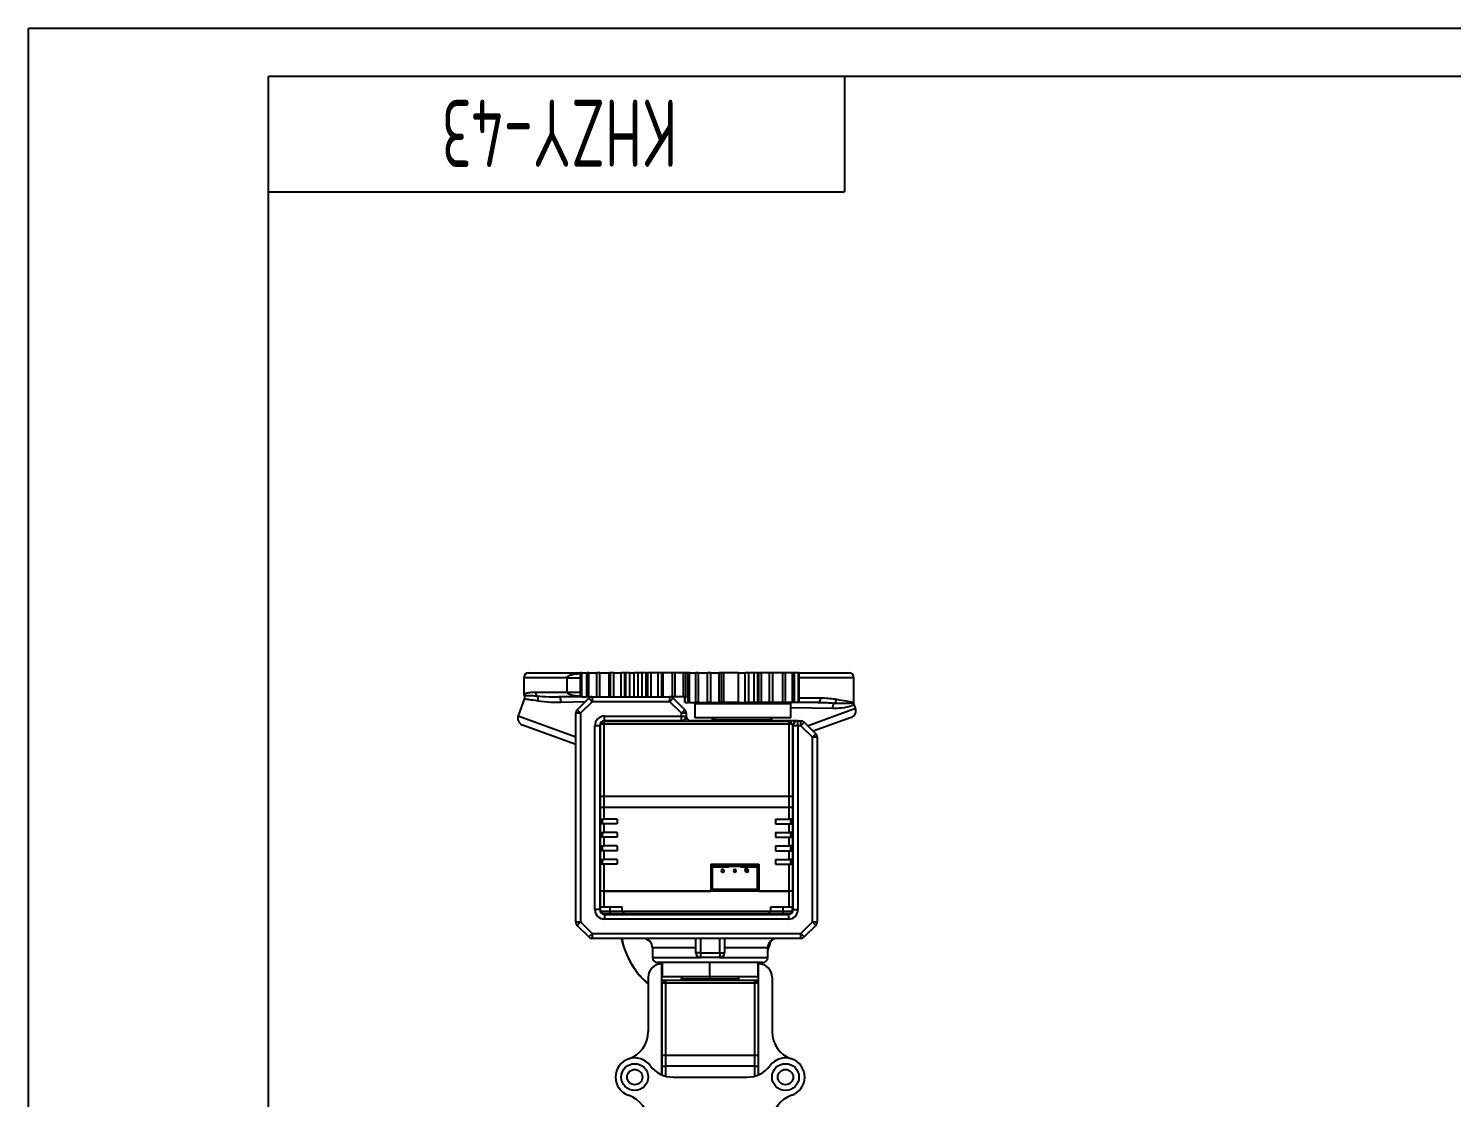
# Model space of a CAD drawing. Header units: millimetres. Extents: x 93 to 933, y 68 to 662.
# Drawn here: x 92.6 to 389, y 439.5 to 662.2 of the extents above; entities that cross this region are included whole.
import ezdxf
from ezdxf.enums import TextEntityAlignment as Align

# ---------------------------------------------------------------- set-up
doc = ezdxf.new("R2010")
doc.units = ezdxf.units.MM
for name, color, linetype in [('1轮廓实线层', 7, 'Continuous'), ('2细线层', 4, 'Continuous'), ('6文字层', 3, 'Continuous'), ('图框层', 7, 'Continuous')]:
    doc.layers.add(name, color=color, linetype=linetype)
doc.styles.add('PC_TEXTSTYLE', font='ISOCP.SHX', dxfattribs={"width": 0.707, "bigfont": 'GBCBIG.SHX'})

# ---------------------------------------------------------------- blocks, each defined once
blk = doc.blocks.new('ZwmFrameMain_图样代号')
at = {"layer": '2细线层', "linetype": 'Continuous'}
for p in [(60, 0), (0, -12)]:
    blk.add_line(p, (60, -12), dxfattribs=at)
at = {"layer": '6文字层', "style": 'PC_TEXTSTYLE', "width": 2.827942}
blk.add_attdef('图样代号', text='', height=7, rotation=180, dxfattribs=at).set_placement((58.24, -2.4), (2.35, -2.4), align=Align.FIT)
blk = doc.blocks.new('ZwmFrameMain_A3^_^无分区图框^_^landscape')
at = {"layer": '1轮廓实线层'}
for p in [(0, 0), (390, 287)]:
    blk.add_line(p, (0, 287), dxfattribs=at)
at = {"layer": '2细线层'}
for p in [(-25, -5), (395, 292)]:
    blk.add_line(p, (-25, 292), dxfattribs=at)

msp = doc.modelspace()

# ---------------------------------------------------------------- linework, layer by layer
at = {"color": 7, "linetype": 'Continuous', "lineweight": 25}
for p, q in [((196.795, 527.926), (207.643, 527.926)), ((207.643, 522.926), (207.643, 527.926)), ((207.863, 527.926), (207.643, 527.926)), ((207.863, 522.926), (207.863, 527.926)), ((207.863, 527.926), (208.927, 527.926)), ((208.927, 522.926), (208.927, 527.926)), ((209.357, 527.926), (208.927, 527.926)), ((209.357, 522.926), (209.357, 527.926)), ((209.357, 527.926), (211.051, 527.926)), ((211.051, 522.926), (211.051, 527.926)), ((211.656, 527.926), (211.051, 527.926)), ((211.656, 522.926), (211.656, 527.926)), ((211.656, 527.926), (213.614, 527.926)), ((213.614, 522.926), (213.614, 527.926)), ((213.809, 527.926), (213.614, 527.926)), ((213.809, 527.926), (213.809, 522.926)), ((213.842, 527.926), (213.809, 527.926)), ((213.842, 522.926), (213.842, 527.926)), ((214.573, 527.926), (213.842, 527.926)), ((214.573, 522.926), (214.573, 527.926)), ((214.573, 527.926), (216.077, 527.926)), ((216.077, 522.926), (216.077, 527.926)), ((216.842, 527.926), (216.077, 527.926)), ((216.75, 527.926), (216.75, 522.926)), ((217.075, 527.926), (216.75, 527.926)), ((217.075, 522.926), (217.075, 527.926)), ((217.873, 527.926), (217.075, 527.926)), ((217.873, 522.926), (217.873, 527.926)), ((217.873, 527.926), (218.801, 527.926)), ((218.801, 522.926), (218.801, 527.926)), ((219.6, 527.926), (218.801, 527.926)), ((219.6, 522.926), (219.6, 527.926)), ((220.488, 527.926), (219.6, 527.926)), ((220.488, 522.926), (220.488, 527.926)), ((221.288, 527.926), (220.488, 527.926)), ((221.288, 522.926), (221.288, 527.926)), ((221.288, 527.926), (221.641, 527.926)), ((222.333, 527.926), (221.564, 527.926)), ((221.641, 522.926), (221.641, 527.926)), ((222.333, 522.926), (222.333, 527.926)), ((223.803, 527.926), (222.333, 527.926)), ((223.803, 522.926), (223.803, 527.926)), ((224.54, 527.926), (223.803, 527.926)), ((224.54, 522.926), (224.54, 527.926)), ((224.54, 527.926), (224.584, 527.926)), ((224.584, 522.926), (224.584, 527.926)), ((224.82, 527.926), (224.584, 527.926)), ((224.82, 522.926), (224.82, 527.926)), ((226.753, 527.926), (224.82, 527.926)), ((226.753, 522.926), (226.753, 527.926)), ((227.368, 527.926), (226.753, 527.926)), ((227.368, 522.926), (227.368, 527.926)), ((229.098, 527.926), (227.368, 527.926)), ((229.098, 522.926), (229.098, 527.926)), ((229.541, 527.926), (229.098, 527.926)), ((229.541, 522.926), (229.541, 527.926)), ((230.034, 527.926), (229.541, 527.926)), ((230.034, 521.726), (230.034, 527.926)), ((230.339, 527.926), (230.034, 527.926)), ((230.339, 521.726), (230.339, 527.926)), ((230.339, 527.926), (231.661, 527.926)), ((231.661, 521.726), (231.661, 527.926)), ((232.164, 527.926), (231.661, 527.926)), ((232.164, 521.726), (232.164, 527.926)), ((232.164, 527.926), (234.068, 527.926)), ((234.068, 521.726), (234.068, 527.926)), ((234.729, 527.926), (234.068, 527.926)), ((234.729, 521.726), (234.729, 527.926)), ((234.729, 527.926), (236.528, 527.926)), ((236.528, 521.726), (236.528, 527.926)), ((236.949, 527.926), (236.528, 527.926)), ((236.949, 527.926), (236.949, 521.726)), ((237.46, 527.926), (236.949, 527.926)), ((237.46, 521.726), (237.46, 527.926)), ((240.496, 527.926), (237.46, 527.926)), ((240.496, 521.726), (240.496, 527.926)), ((240.496, 527.926), (241.885, 527.926)), ((242.678, 527.926), (241.883, 527.926)), ((241.885, 521.726), (241.885, 527.926)), ((242.678, 521.726), (242.678, 527.926)), ((243.804, 527.926), (242.678, 527.926)), ((243.804, 521.726), (243.804, 527.926)), ((244.587, 527.926), (243.804, 527.926)), ((244.587, 521.726), (244.587, 527.926)), ((244.587, 527.926), (244.785, 527.926)), ((244.785, 521.726), (244.785, 527.926)), ((245.341, 527.926), (244.785, 527.926)), ((245.341, 521.726), (245.341, 527.926)), ((247.008, 527.926), (245.341, 527.926)), ((247.008, 521.726), (247.008, 527.926)), ((247.704, 527.926), (247.008, 527.926)), ((249.749, 527.926), (247.676, 527.926)), ((247.704, 521.726), (247.704, 527.926)), ((247.704, 527.926), (247.707, 527.926)), ((247.707, 521.726), (247.707, 527.926)), ((249.749, 521.726), (249.749, 527.926)), ((250.302, 527.926), (249.749, 527.926)), ((250.302, 521.726), (250.302, 527.926)), ((251.804, 527.926), (250.302, 527.926)), ((251.804, 521.726), (251.804, 527.926)), ((252.169, 527.926), (251.804, 527.926)), ((252.169, 521.726), (252.169, 527.926)), ((253.008, 527.926), (252.169, 527.926)), ((253.008, 521.726), (253.008, 527.926)), ((253.156, 527.926), (253.008, 527.926)), ((253.156, 521.726), (253.156, 527.926)), ((253.156, 527.926), (263.581, 527.926)), ((195.795, 526.926), (195.795, 523.63)), ((204.808, 523.926), (204.808, 526.926)), ((264.581, 521.757), (264.581, 526.926)), ((195.898, 522.482), (194.627, 518.991)), ((198.22, 523.926), (204.808, 523.926)), ((207.643, 522.926), (203.095, 522.926)), ((206.909, 520.219), (209.323, 522.633)), ((210.03, 521.926), (207.616, 519.512)), ((207.863, 522.926), (207.643, 522.926)), ((207.863, 522.926), (208.927, 522.926)), ((209.357, 522.926), (208.927, 522.926)), ((210.03, 521.926), (209.323, 522.633)), ((209.357, 522.926), (210.03, 522.926)), ((210.03, 522.926), (210.03, 521.926)), ((210.03, 522.926), (226.205, 522.926)), ((226.205, 521.926), (210.03, 521.926)), ((226.753, 522.926), (226.205, 522.926)), ((226.205, 521.926), (226.205, 522.926)), ((226.912, 522.633), (226.205, 521.926)), ((228.619, 519.512), (226.205, 521.926)), ((227.368, 522.926), (226.753, 522.926)), ((226.912, 522.633), (229.327, 520.219)), ((229.098, 522.926), (227.408, 522.926)), ((229.541, 522.926), (229.098, 522.926)), ((229.319, 521.726), (229.319, 522.926)), ((229.401, 521.726), (229.319, 521.726)), ((229.401, 521.726), (229.401, 522.926)), ((229.401, 521.726), (230.034, 521.726)), ((230.034, 522.926), (229.541, 522.926)), ((230.339, 521.726), (230.034, 521.726)), ((230.339, 521.726), (231.661, 521.726)), ((232.164, 521.726), (231.661, 521.726)), ((232.164, 521.726), (234.068, 521.726)), ((234.729, 521.726), (234.068, 521.726)), ((234.729, 521.726), (236.528, 521.726)), ((236.441, 521.726), (236.441, 521.576)), ((236.949, 521.726), (236.528, 521.726)), ((237.46, 521.726), (236.949, 521.726)), ((240.496, 521.726), (237.46, 521.726)), ((240.496, 521.726), (241.885, 521.726)), ((242.678, 521.726), (241.883, 521.726)), ((243.804, 521.726), (242.678, 521.726)), ((244.587, 521.726), (243.804, 521.726)), ((244.587, 521.726), (244.785, 521.726)), ((245.341, 521.726), (244.785, 521.726)), ((247.008, 521.726), (245.341, 521.726)), ((246.441, 521.726), (246.441, 521.576)), ((247.704, 521.726), (247.008, 521.726)), ((249.749, 521.726), (247.676, 521.726)), ((247.704, 521.726), (247.707, 521.726)), ((250.302, 521.726), (249.749, 521.726)), ((251.804, 521.726), (250.302, 521.726)), ((252.169, 521.726), (251.804, 521.726)), ((253.008, 521.726), (252.169, 521.726)), ((253.156, 521.726), (253.008, 521.726)), ((257.025, 521.726), (253.156, 521.726)), ((207.616, 519.512), (206.616, 519.512)), ((206.616, 476.04), (206.616, 519.512)), ((206.909, 520.219), (207.616, 519.512)), ((207.616, 519.512), (207.616, 476.04)), ((212.616, 518.926), (228.619, 518.926)), ((212.616, 517.926), (212.616, 518.926)), ((228.619, 519.512), (229.327, 520.219)), ((228.619, 518.926), (228.619, 519.512)), ((229.619, 519.512), (228.619, 519.512)), ((228.619, 517.926), (228.619, 518.926)), ((228.619, 518.926), (229.619, 518.926)), ((229.619, 519.512), (229.619, 518.926)), ((231.441, 521.576), (251.441, 521.576)), ((231.441, 521.576), (231.441, 518.576)), ((251.441, 518.576), (251.441, 521.576)), ((264.911, 520.569), (264.64, 521.313)), ((206.616, 513.032), (195.524, 517.069)), ((210.616, 478.626), (210.616, 516.926)), ((211.616, 516.926), (210.616, 516.926)), ((211.616, 516.926), (211.616, 478.626)), ((211.766, 517.276), (212.266, 517.776)), ((211.766, 502.276), (211.766, 517.276)), ((212.466, 517.776), (212.266, 517.776)), ((251.066, 517.776), (212.466, 517.776)), ((212.466, 517.776), (212.466, 517.276)), ((251.066, 517.276), (212.466, 517.276)), ((212.466, 517.276), (212.466, 502.276)), ((228.619, 517.926), (212.616, 517.926)), ((235.441, 517.926), (230.619, 517.926)), ((251.441, 518.576), (231.441, 518.576)), ((234.988, 518.576), (235.225, 517.926)), ((247.441, 518.076), (235.441, 518.076)), ((235.441, 518.076), (235.441, 517.776)), ((247.441, 518.076), (247.441, 517.776)), ((252.916, 517.926), (247.441, 517.926)), ((251.066, 517.276), (251.066, 517.776)), ((251.266, 517.776), (251.066, 517.776)), ((251.066, 502.276), (251.066, 517.276)), ((251.266, 517.776), (251.766, 517.276)), ((251.766, 517.276), (251.766, 502.276)), ((251.916, 478.626), (251.916, 516.926)), ((252.916, 516.926), (251.916, 516.926)), ((252.916, 516.926), (252.916, 517.926)), ((252.916, 517.926), (253.502, 517.926)), ((252.916, 516.926), (252.916, 478.626)), ((253.502, 516.926), (252.916, 516.926)), ((253.502, 516.926), (253.502, 517.926)), ((254.209, 517.633), (253.502, 516.926)), ((255.916, 514.512), (253.502, 516.926)), ((254.209, 517.633), (256.623, 515.219)), ((264.014, 518.647), (256.082, 515.76)), ((255.916, 514.512), (256.623, 515.219)), ((255.916, 476.04), (255.916, 514.512)), ((256.916, 514.512), (255.916, 514.512)), ((256.916, 514.512), (256.916, 476.04)), ((211.766, 502.276), (212.466, 502.276)), ((211.766, 499.976), (211.766, 502.276)), ((212.466, 502.276), (251.066, 502.276)), ((212.466, 502.276), (212.466, 499.976)), ((251.066, 502.276), (251.766, 502.276)), ((251.066, 499.976), (251.066, 502.276)), ((251.766, 502.276), (251.766, 499.976)), ((211.766, 499.976), (212.466, 499.976)), ((211.766, 497.476), (211.766, 499.976)), ((212.466, 499.976), (251.066, 499.976)), ((212.466, 499.976), (212.466, 497.476)), ((251.066, 499.976), (251.766, 499.976)), ((251.066, 497.476), (251.066, 499.976)), ((251.766, 499.976), (251.766, 497.476)), ((211.766, 497.476), (212.466, 497.476)), ((211.766, 496.476), (211.766, 497.476)), ((211.766, 494.676), (211.766, 496.476)), ((212.466, 496.476), (211.766, 496.476)), ((212.016, 496.476), (212.016, 497.476)), ((212.116, 497.476), (212.116, 496.476)), ((215.266, 497.476), (212.466, 497.476)), ((212.466, 496.476), (212.466, 494.676)), ((215.266, 496.476), (212.466, 496.476)), ((215.266, 497.476), (215.266, 496.476)), ((248.266, 497.476), (251.066, 497.476)), ((248.266, 497.476), (248.266, 496.476)), ((248.266, 496.476), (251.066, 496.476)), ((251.766, 497.476), (251.066, 497.476)), ((251.066, 494.676), (251.066, 496.476)), ((251.066, 496.476), (251.766, 496.476)), ((251.416, 496.476), (251.416, 497.476)), ((251.516, 496.476), (251.516, 497.476)), ((251.516, 497.476), (251.516, 496.476)), ((251.766, 496.476), (251.766, 497.476)), ((251.766, 496.476), (251.766, 494.676)), ((211.766, 494.676), (212.466, 494.676)), ((211.766, 493.676), (211.766, 494.676)), ((211.766, 491.876), (211.766, 493.676)), ((212.466, 493.676), (211.766, 493.676)), ((212.016, 493.676), (212.016, 494.676)), ((212.116, 494.676), (212.116, 493.676)), ((215.266, 494.676), (212.466, 494.676)), ((212.466, 493.676), (212.466, 491.876)), ((215.266, 493.676), (212.466, 493.676)), ((215.266, 494.676), (215.266, 493.676)), ((248.266, 494.676), (251.066, 494.676)), ((248.266, 494.676), (248.266, 493.676)), ((248.266, 493.676), (251.066, 493.676)), ((251.766, 494.676), (251.066, 494.676)), ((251.066, 491.876), (251.066, 493.676)), ((251.066, 493.676), (251.766, 493.676)), ((251.416, 493.676), (251.416, 494.676)), ((251.516, 493.676), (251.516, 494.676)), ((251.516, 494.676), (251.516, 493.676)), ((251.766, 493.676), (251.766, 494.676)), ((251.766, 493.676), (251.766, 491.876)), ((211.766, 491.876), (212.466, 491.876)), ((211.766, 490.876), (211.766, 491.876)), ((211.766, 489.076), (211.766, 490.876)), ((212.466, 490.876), (211.766, 490.876)), ((212.016, 490.876), (212.016, 491.876)), ((212.116, 491.876), (212.116, 490.876)), ((215.266, 491.876), (212.466, 491.876)), ((212.466, 490.876), (212.466, 489.076)), ((215.266, 490.876), (212.466, 490.876)), ((215.266, 491.876), (215.266, 490.876)), ((248.266, 491.876), (251.066, 491.876)), ((248.266, 491.876), (248.266, 490.876)), ((248.266, 490.876), (251.066, 490.876)), ((251.766, 491.876), (251.066, 491.876)), ((251.066, 489.076), (251.066, 490.876)), ((251.066, 490.876), (251.766, 490.876)), ((251.416, 490.876), (251.416, 491.876)), ((251.516, 490.876), (251.516, 491.876)), ((251.516, 491.876), (251.516, 490.876)), ((251.766, 490.876), (251.766, 491.876)), ((251.766, 490.876), (251.766, 489.076)), ((211.766, 489.076), (212.466, 489.076)), ((211.766, 488.076), (211.766, 489.076)), ((211.766, 482.476), (211.766, 488.076)), ((212.466, 488.076), (211.766, 488.076)), ((212.016, 488.076), (212.016, 489.076)), ((212.116, 489.076), (212.116, 488.076)), ((215.266, 489.076), (212.466, 489.076)), ((212.466, 488.076), (212.466, 482.476)), ((215.266, 488.076), (212.466, 488.076)), ((215.266, 489.076), (215.266, 488.076)), ((234.763, 488.076), (244.763, 488.076)), ((234.763, 488.076), (234.763, 482.476)), ((234.813, 482.676), (234.813, 487.876)), ((234.813, 487.876), (244.713, 487.876)), ((234.813, 482.676), (234.813, 487.876)), ((234.813, 487.876), (234.813, 487.876)), ((238.506, 487.476), (235.013, 487.476)), ((235.013, 487.476), (235.013, 482.876)), ((235.013, 487.476), (235.013, 482.876)), ((237.225, 486.976), (237.223, 486.976)), ((237.223, 486.376), (237.225, 486.376)), ((237.523, 486.676), (237.525, 486.676)), ((238.506, 487.676), (238.506, 487.476)), ((238.506, 487.676), (241.02, 487.676)), ((238.506, 487.476), (238.506, 487.676)), ((238.506, 487.476), (238.506, 487.476)), ((239.765, 486.976), (239.763, 486.976)), ((239.763, 486.376), (239.765, 486.376)), ((240.063, 486.676), (240.065, 486.676)), ((241.02, 487.676), (241.02, 487.476)), ((244.513, 487.476), (241.02, 487.476)), ((242.155, 487.126), (242.153, 487.126)), ((242.153, 486.526), (242.153, 486.526)), ((242.303, 486.376), (242.305, 486.376)), ((242.603, 486.676), (242.605, 486.676)), ((244.513, 482.876), (244.513, 487.476)), ((244.713, 482.676), (244.713, 487.876)), ((244.713, 482.676), (244.713, 487.876)), ((244.713, 487.876), (244.713, 487.876)), ((244.763, 488.076), (244.763, 482.476)), ((248.266, 489.076), (251.066, 489.076)), ((248.266, 489.076), (248.266, 488.076)), ((248.266, 488.076), (251.066, 488.076)), ((251.766, 489.076), (251.066, 489.076)), ((251.066, 482.476), (251.066, 488.076)), ((251.066, 488.076), (251.766, 488.076)), ((251.416, 488.076), (251.416, 489.076)), ((251.516, 488.076), (251.516, 489.076)), ((251.516, 489.076), (251.516, 488.076)), ((251.766, 488.076), (251.766, 489.076)), ((251.766, 488.076), (251.766, 482.476)), ((211.766, 479.176), (211.766, 482.476)), ((212.466, 482.476), (211.766, 482.476)), ((212.466, 482.476), (212.466, 479.176)), ((251.066, 482.476), (212.466, 482.476)), ((212.466, 482.476), (234.763, 482.476)), ((234.813, 482.676), (244.713, 482.676)), ((234.813, 482.676), (234.813, 482.676)), ((235.013, 482.876), (244.513, 482.876)), ((244.713, 482.676), (244.713, 482.676)), ((244.763, 482.476), (251.066, 482.476)), ((251.066, 479.176), (251.066, 482.476)), ((251.766, 482.476), (251.066, 482.476)), ((251.766, 482.476), (251.766, 479.176)), ((211.616, 478.626), (210.616, 478.626)), ((211.766, 479.176), (212.466, 479.176)), ((211.766, 478.276), (211.766, 479.176)), ((211.766, 478.276), (212.266, 477.776)), ((211.766, 478.276), (213.766, 478.276)), ((212.266, 477.776), (213.766, 477.776)), ((212.466, 479.176), (216.266, 479.176)), ((212.616, 477.626), (212.616, 476.626)), ((212.616, 477.626), (250.916, 477.626)), ((213.766, 478.276), (213.766, 479.176)), ((213.766, 477.776), (213.766, 478.276)), ((216.266, 478.276), (216.266, 479.176)), ((216.266, 478.276), (247.266, 478.276)), ((216.766, 477.776), (216.266, 478.276)), ((216.766, 477.776), (246.766, 477.776)), ((235.441, 477.626), (235.441, 477.776)), ((247.266, 478.276), (246.766, 477.776)), ((247.266, 479.176), (251.066, 479.176)), ((247.266, 478.276), (247.266, 479.176)), ((247.441, 477.626), (247.441, 477.776)), ((249.766, 479.176), (249.766, 478.276)), ((249.766, 478.276), (249.766, 477.776)), ((249.766, 478.276), (251.766, 478.276)), ((249.766, 477.776), (251.266, 477.776)), ((250.916, 477.626), (250.916, 476.626)), ((251.066, 479.176), (251.766, 479.176)), ((251.266, 477.776), (251.766, 478.276)), ((251.766, 478.276), (251.766, 479.176)), ((251.916, 478.626), (252.916, 478.626)), ((206.616, 476.04), (207.616, 476.04)), ((207.616, 476.04), (206.909, 475.333)), ((209.323, 472.919), (206.909, 475.333)), ((207.616, 476.04), (210.03, 473.626)), ((250.916, 476.626), (212.616, 476.626)), ((253.502, 473.626), (255.916, 476.04)), ((256.623, 475.333), (254.209, 472.919)), ((255.916, 476.04), (256.916, 476.04)), ((256.623, 475.333), (255.916, 476.04)), ((209.323, 472.919), (210.03, 473.626)), ((210.03, 473.626), (210.03, 472.626)), ((210.03, 473.626), (253.502, 473.626)), ((232.616, 472.626), (210.03, 472.626)), ((231.616, 469.626), (231.616, 472.626)), ((236.616, 472.626), (232.616, 472.626)), ((232.616, 472.626), (232.616, 469.626)), ((253.502, 472.626), (236.616, 472.626)), ((236.616, 469.626), (236.616, 472.626)), ((237.616, 472.626), (237.616, 469.626)), ((253.502, 472.626), (253.502, 473.626)), ((253.502, 473.626), (254.209, 472.919)), ((222.616, 470.626), (222.616, 468.626)), ((232.616, 469.626), (231.616, 469.626)), ((232.616, 469.626), (232.616, 468.626)), ((232.616, 469.626), (236.616, 469.626)), ((236.616, 468.626), (232.616, 468.626)), ((236.616, 469.626), (237.616, 469.626)), ((236.616, 469.626), (236.616, 468.626)), ((246.616, 468.626), (246.616, 470.626)), ((245.616, 467.626), (223.616, 467.626)), ((224.516, 467.326), (224.516, 444.227)), ((224.616, 467.326), (224.516, 467.326)), ((224.616, 467.626), (224.616, 464.626)), ((234.562, 464.626), (234.562, 467.626)), ((244.616, 464.626), (244.616, 467.626)), ((244.716, 467.326), (244.616, 467.326)), ((244.716, 444.227), (244.716, 467.326)), ((245.199, 467.236), (245.472, 467.705)), ((245.239, 467.228), (245.523, 467.691)), ((221.716, 464.526), (221.716, 453.2)), ((225.116, 463.826), (224.516, 463.826)), ((225.016, 463.326), (224.516, 463.826)), ((234.562, 464.626), (224.616, 464.626)), ((224.616, 463.326), (225.116, 463.826)), ((224.616, 448.326), (224.616, 463.326)), ((225.316, 463.826), (225.116, 463.826)), ((243.916, 463.826), (225.316, 463.826)), ((225.316, 463.826), (225.316, 463.326)), ((225.316, 463.326), (225.316, 448.326)), ((243.916, 463.326), (225.316, 463.326)), ((228.616, 464.126), (228.616, 463.826)), ((244.616, 464.626), (234.562, 464.626)), ((234.616, 464.126), (234.616, 464.626)), ((234.616, 464.126), (234.616, 463.826)), ((240.616, 463.826), (240.616, 464.126)), ((243.916, 463.326), (243.916, 463.826)), ((244.116, 463.826), (243.916, 463.826)), ((243.916, 448.326), (243.916, 463.326)), ((244.716, 463.826), (244.116, 463.826)), ((244.426, 463.536), (244.716, 463.826)), ((244.616, 463.326), (244.616, 448.326)), ((247.516, 464.526), (247.516, 453.2)), ((224.616, 448.326), (225.316, 448.326)), ((224.616, 446.026), (224.616, 448.326)), ((225.316, 448.326), (243.916, 448.326)), ((225.316, 448.326), (225.316, 446.026)), ((243.916, 448.326), (244.616, 448.326)), ((243.916, 446.026), (243.916, 448.326)), ((244.616, 448.326), (244.616, 446.026)), ((224.616, 446.026), (225.316, 446.026)), ((224.616, 444.184), (224.616, 446.026)), ((243.916, 446.026), (225.316, 446.026)), ((243.916, 446.026), (244.616, 446.026)), ((244.616, 446.026), (244.616, 444.184)), ((226.916, 443.726), (242.316, 443.726))]:
    msp.add_line(p, q, dxfattribs=at)
at = {"color": 8, "linetype": 'Continuous', "lineweight": 25}
for p, q in [((204.808, 526.926), (195.795, 526.926)), ((264.581, 526.926), (253.156, 526.926)), ((208.561, 521.872), (203.549, 521.761)), ((253.156, 522.726), (257.661, 522.726)), ((194.627, 518.991), (206.616, 514.628)), ((260.145, 520.491), (251.441, 520.684)), ((254.912, 516.93), (264.911, 520.569)), ((242.453, 486.826), (242.453, 486.826)), ((231.616, 470.626), (222.616, 470.626)), ((222.616, 468.626), (232.616, 468.626)), ((236.616, 468.626), (246.616, 468.626)), ((246.616, 470.626), (237.616, 470.626)), ((234.616, 464.126), (228.616, 464.126)), ((240.616, 464.126), (234.616, 464.126)), ((225.316, 446.026), (225.316, 443.943)), ((243.916, 443.943), (243.916, 446.026))]:
    msp.add_line(p, q, dxfattribs=at)
at = {"color": 7, "linetype": 'Continuous', "lineweight": 25, "flags": 128}
for points in [[(203.549, 521.761), (203.555, 521.977), (203.539, 522.191), (203.502, 522.392), (203.447, 522.572), (203.374, 522.721), (203.289, 522.833), (203.194, 522.902), (203.095, 522.926)], [(257.025, 521.726), (257.149, 521.745), (257.269, 521.802), (257.378, 521.894), (257.475, 522.019), (257.554, 522.17), (257.613, 522.343), (257.649, 522.531), (257.661, 522.726)], [(244.116, 463.826), (244.396, 463.546), (244.616, 463.326)]]:
    msp.add_lwpolyline(points, dxfattribs=at)
at = {"color": 7, "linetype": 'Continuous', "lineweight": 25}
for centre, radius in [((218.916, 443.726), 2.8), ((218.916, 443.726), 1.6), ((250.316, 443.726), 2.8), ((250.316, 443.726), 1.6)]:
    msp.add_circle(centre, radius, dxfattribs=at)
for centre, radius, start, end in [((196.795, 526.926), 1, 90, 180), ((263.581, 526.926), 1, 0, 90), ((199.276, 523.91), 1.057, 179.15091, 227.26385), ((197.741, 522.409), 1.093, 341.84447, 41.55554), ((210.03, 521.926), 1, 90, 135), ((226.205, 521.926), 1, 45, 90), ((227.408, 521.926), 1, 90, 126.9613), ((233.141, 520.726), 1, 58.21167, 90), ((259.78, 522.508), 1.14, 306.03059, 356.8544), ((196.037, 518.478), 1.5, 160, 250), ((207.616, 519.512), 1, 135, 180), ((212.616, 516.926), 2, 90, 180), ((228.619, 518.926), 1, 270, 0), ((228.619, 519.512), 1, 0, 45), ((230.619, 518.926), 1, 180, 270), ((261.364, 520.74), 1.244, 137.19369, 191.54348), ((263.501, 520.056), 1.5, 290, 20), ((212.616, 516.926), 1, 90, 180), ((235.941, 518.076), 0.5, 90, 180), ((246.941, 518.076), 0.5, 0, 90), ((252.916, 516.926), 1, 90, 180), ((253.502, 516.926), 1, 45, 90), ((255.916, 514.512), 1, 0, 45), ((237.223, 486.676), 0.3, 360, 180), ((237.223, 486.676), 0.3, 180, 0), ((237.225, 486.676), 0.3, 360, 90), ((237.225, 486.676), 0.3, 270, 0), ((239.763, 486.676), 0.3, 360, 180), ((239.763, 486.676), 0.3, 180, 0), ((239.765, 486.676), 0.3, 360, 90), ((239.765, 486.676), 0.3, 270, 0), ((242.153, 486.826), 0.3, 360, 180), ((242.153, 486.826), 0.3, 180, 0), ((242.303, 486.676), 0.3, 360, 180), ((242.303, 486.676), 0.3, 180, 0), ((242.155, 486.826), 0.3, 23.89559, 90), ((242.305, 486.676), 0.3, 270, 0), ((242.305, 486.676), 0.3, 360, 65.70482), ((212.616, 478.626), 2, 180, 270), ((212.616, 478.626), 1, 180, 270), ((250.916, 478.626), 2, 270, 0), ((250.916, 478.626), 1, 270, 0), ((207.616, 476.04), 1, 180, 225), ((255.916, 476.04), 1, 315, 0), ((210.03, 473.626), 1, 225, 270), ((220.616, 470.626), 2, 0, 90), ((248.616, 470.626), 2, 90, 180), ((253.502, 473.626), 1, 270, 315), ((223.616, 468.626), 1, 180, 270), ((232.616, 469.626), 1, 180, 270), ((236.616, 469.626), 1, 270, 0), ((245.616, 468.626), 1, 270, 0), ((224.516, 464.526), 2.8, 90, 180), ((244.716, 464.526), 2.8, 0, 90), ((229.116, 464.126), 0.5, 90, 180), ((240.116, 464.126), 0.5, 0, 90), ((215.716, 453.2), 6, 288.66292, 0), ((253.516, 453.2), 6, 180, 251.33708), ((218.916, 443.726), 4, 36.8699, 251.33708), ((250.316, 443.726), 4, 288.66292, 143.1301), ((226.916, 449.726), 6, 216.8699, 270), ((242.316, 449.726), 6, 270, 323.1301), ((215.716, 434.252), 6, 0, 71.33708), ((253.516, 434.252), 6, 108.66292, 180)]:
    msp.add_arc(centre, radius, start, end, dxfattribs=at)
at = {"color": 8, "linetype": 'Continuous', "lineweight": 25}
for points, knots in [([(204.808, 526.926), (204.809, 526.945), (204.811, 526.983), (204.839, 527.061), (204.942, 527.206), (205.311, 527.438), (205.869, 527.599), (206.558, 527.726), (207.162, 527.804), (207.576, 527.828), (207.756, 527.838)], [0, 0, 0, 0, 0.016836, 0.0344537, 0.07459147, 0.17703784, 0.4325345, 0.6167461, 0.83358446, 1, 1, 1, 1]), ([(204.808, 526.926), (205.514, 526.926), (206.625, 526.926), (207.371, 526.926), (207.643, 526.926)], [0, 0, 0, 0, 0.6355372, 1, 1, 1, 1]), ([(195.86, 523.63), (195.855, 523.619), (195.843, 523.59), (196.361, 523.749), (197.159, 523.895), (197.909, 523.917), (198.22, 523.926)], [0, 0, 0, 0, 0.210574, 0.4983423, 0.7925673, 1, 1, 1, 1]), ([(198.78, 522.068), (198.092, 522.168), (196.969, 522.332), (196.174, 522.446), (195.865, 522.491), (195.921, 522.473), (195.931, 522.47)], [0, 0, 0, 0, 0.4103485, 0.6708212, 0.9391754, 1, 1, 1, 1]), ([(195.921, 523.213), (195.93, 523.213), (195.951, 523.213), (196.493, 523.228), (197.361, 523.225), (198.16, 523.165), (198.559, 523.134)], [0, 0, 0, 0, 0.2141342, 0.5053813, 0.7526941, 1, 1, 1, 1]), ([(204.808, 523.926), (205.514, 523.926), (206.625, 523.926), (207.371, 523.926), (207.643, 523.926)], [0, 0, 0, 0, 0.6355372, 1, 1, 1, 1]), ([(207.756, 523.014), (207.58, 523.024), (206.971, 523.06), (206.1, 523.189), (205.315, 523.411), (204.943, 523.645), (204.839, 523.79), (204.811, 523.869), (204.809, 523.907), (204.808, 523.926)], [0, 0, 0, 0, 0.16222949, 0.56462588, 0.82183347, 0.92500295, 0.96537577, 0.98308292, 1, 1, 1, 1]), ([(264.579, 521.705), (264.578, 521.706), (264.574, 521.713), (264.432, 521.688), (263.884, 521.606), (262.705, 521.495), (261.291, 521.552), (260.451, 521.586)], [0, 0, 0, 0, 0.0366439, 0.2105613, 0.4338967, 0.6637355, 1, 1, 1, 1]), ([(260.919, 522.445), (261.646, 522.314), (262.9, 522.088), (263.908, 521.906), (264.335, 521.803), (264.496, 521.762), (264.568, 521.747), (264.573, 521.754), (264.575, 521.757)], [0, 0, 0, 0, 0.3362536, 0.5792912, 0.767546, 0.8497745, 0.917104, 1, 1, 1, 1]), ([(264.617, 521.304), (264.623, 521.312), (264.666, 521.368), (264.45, 521.229), (263.784, 520.931), (262.396, 520.552), (260.804, 520.509), (260.145, 520.491)], [0, 0, 0, 0, 0.0297237, 0.2255092, 0.4265585, 0.7624398, 1, 1, 1, 1])]:
    msp.add_open_spline(points, degree=3, knots=knots, dxfattribs=at)
at = {"color": 7, "linetype": 'Continuous', "lineweight": 25}
for points, knots in [([(195.808, 523.626), (195.805, 523.525), (195.8, 523.374), (195.878, 523.247), (195.904, 523.205)], [0, 0, 0, 0, 0.6709387, 1, 1, 1, 1]), ([(195.877, 523.204), (195.909, 523.097), (195.975, 522.875), (195.962, 522.614), (195.9, 522.498), (195.895, 522.489)], [0, 0, 0, 0, 0.45982762, 0.95664344, 1, 1, 1, 1]), ([(198.559, 523.134), (199.341, 523.067), (200.641, 522.956), (202.395, 522.935), (203.095, 522.926)], [0, 0, 0, 0, 0.6008548, 1, 1, 1, 1]), ([(203.549, 521.761), (202.823, 521.762), (200.993, 521.765), (199.612, 521.954), (198.78, 522.068)], [0, 0, 0, 0, 0.3971469, 1, 1, 1, 1]), ([(260.451, 521.586), (259.486, 521.65), (258.409, 521.723), (257.156, 521.726), (257.025, 521.726)], [0, 0, 0, 0, 0.8955647, 1, 1, 1, 1]), ([(257.661, 522.726), (257.79, 522.725), (259.008, 522.72), (260.017, 522.575), (260.919, 522.445)], [0, 0, 0, 0, 0.105996, 1, 1, 1, 1]), ([(264.652, 521.321), (264.638, 521.347), (264.575, 521.465), (264.565, 521.613), (264.58, 521.703), (264.58, 521.705)], [0, 0, 0, 0, 0.2200462, 0.9802366, 1, 1, 1, 1]), ([(264.58, 521.705), (264.58, 521.705), (264.584, 521.722), (264.579, 521.74), (264.574, 521.757)], [0, 0, 0, 0, 0.01357946, 1, 1, 1, 1]), ([(213.766, 477.776), (214.159, 477.776), (214.945, 477.776), (215.937, 477.776), (216.631, 477.776), (216.721, 477.776), (216.766, 477.776)], [0, 0, 0, 0, 0.2500001, 0.5000002, 0.7500001, 1, 1, 1, 1]), ([(246.766, 477.776), (246.811, 477.776), (246.901, 477.776), (247.595, 477.776), (248.587, 477.776), (249.373, 477.776), (249.766, 477.776)], [0, 0, 0, 0, 0.2500001, 0.5000002, 0.7500001, 1, 1, 1, 1]), ([(216.171, 472.626), (216.177, 472.586), (216.297, 471.765), (216.816, 470.21), (217.709, 468.105), (218.882, 466.173), (220.182, 464.499), (221.236, 463.55), (221.716, 463.118)], [0, 0, 0, 0, 0.0110383, 0.2288018, 0.4408349, 0.6281253, 0.8306161, 1, 1, 1, 1]), ([(216.249, 472.626), (216.324, 472.179), (216.556, 470.778), (217.515, 468.493), (218.99, 466.031), (220.438, 464.251), (221.42, 463.464), (221.716, 463.227)], [0, 0, 0, 0, 0.1247786, 0.3912236, 0.6655709, 0.8992562, 1, 1, 1, 1]), ([(246.616, 470.051), (246.865, 470.71), (247.115, 471.374), (247.239, 472.058), (247.24, 472.064)], [0, 0, 0, 0, 0.9921689, 1, 1, 1, 1]), ([(246.616, 470.188), (246.734, 470.458), (246.983, 471.029), (247.098, 471.634), (247.159, 471.954)], [0, 0, 0, 0, 0.4714641, 1, 1, 1, 1])]:
    msp.add_open_spline(points, degree=3, knots=knots, dxfattribs=at)
for points in [[(212.466, 517.276), (212.374, 517.276), (212.191, 517.276), (211.959, 517.276), (211.797, 517.276), (211.776, 517.276), (211.766, 517.276)], [(251.766, 517.276), (251.755, 517.276), (251.734, 517.276), (251.572, 517.276), (251.341, 517.276), (251.158, 517.276), (251.066, 517.276)], [(213.766, 478.276), (214.093, 478.276), (214.749, 478.276), (215.575, 478.276), (216.153, 478.276), (216.228, 478.276), (216.266, 478.276)], [(247.266, 478.276), (247.303, 478.276), (247.379, 478.276), (247.957, 478.276), (248.783, 478.276), (249.438, 478.276), (249.766, 478.276)], [(225.316, 463.326), (225.224, 463.326), (225.041, 463.326), (224.809, 463.326), (224.647, 463.326), (224.626, 463.326), (224.616, 463.326)], [(244.616, 463.326), (244.605, 463.326), (244.584, 463.326), (244.422, 463.326), (244.191, 463.326), (244.008, 463.326), (243.916, 463.326)]]:
    msp.add_open_spline(points, degree=3, dxfattribs=at)

# ---------------------------------------------------------------- block references
at = {"layer": '图框层', "xscale": 2, "yscale": 2, "zscale": 2}
msp.add_blockref('ZwmFrameMain_A3^_^无分区图框^_^landscape', (142.63, 78.168), dxfattribs=at)
at = {"layer": '图框层'}
ref = msp.add_blockref('ZwmFrameMain_图样代号', (142.63, 652.168), dxfattribs=dict(at, xscale=2, yscale=2, zscale=2))
ref.add_attrib('图样代号', 'KHZY-43', dxfattribs={"layer": '6文字层', "height": 14, "rotation": 180, "style": 'PC_TEXTSTYLE', "width": 0.707}).set_placement((203.216, 647.361), align=Align.CENTER)

doc.saveas('drawing.dxf')
